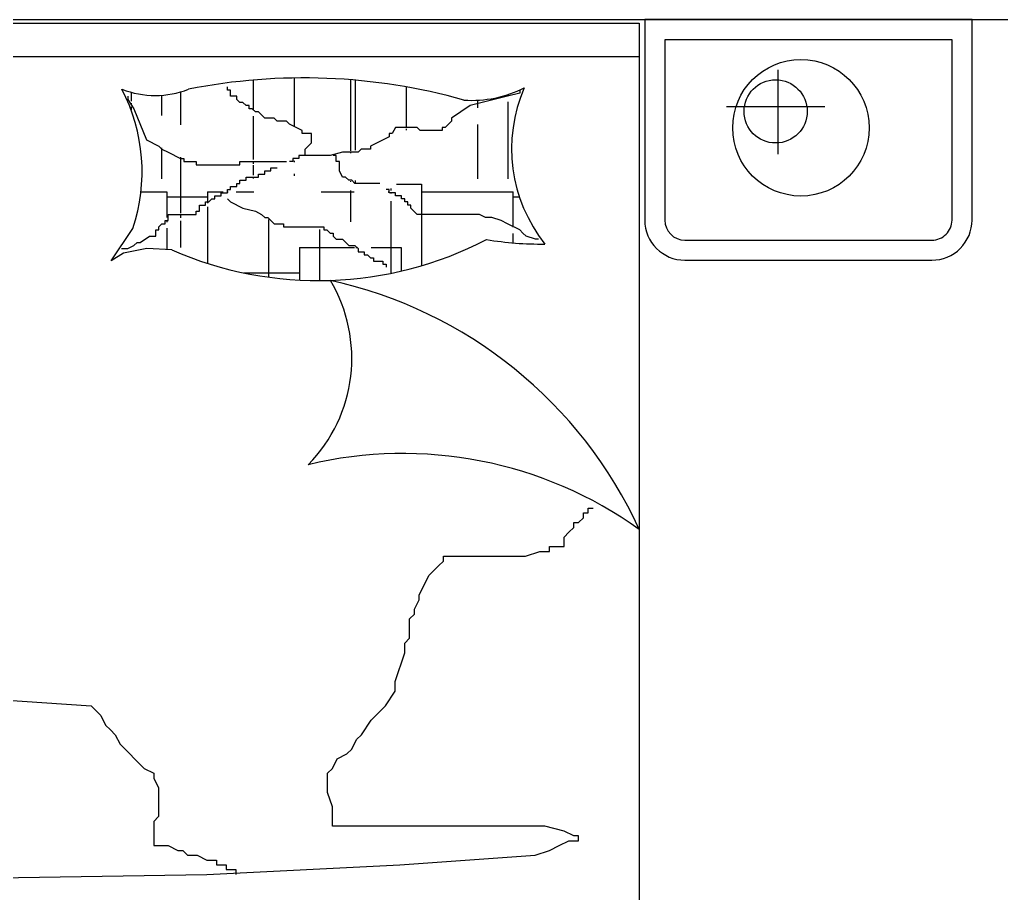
# Model space of a CAD drawing. Header units: inches. Extents: x 9.7 to 52.2, y 13.1 to 37.9.
# Drawn here: x 44.768 to 46.237, y 23.703 to 25.011 of the extents above; entities that cross this region are included whole.
import ezdxf

# ---------------------------------------------------------------- set-up
doc = ezdxf.new("R2010")
doc.units = ezdxf.units.IN
doc.header["$MEASUREMENT"] = 0
for name, color, linetype in [('02', 2, 'Continuous'), ('1', 1, 'Continuous'), ('8', 8, 'Continuous')]:
    doc.layers.add(name, color=color, linetype=linetype)

msp = doc.modelspace()

# ---------------------------------------------------------------- hatches: boundary and pattern name
at = {"layer": '8'}
h = msp.add_hatch(dxfattribs=at)
h.set_pattern_fill('AR-RSHKE', color=256, scale=0.0006000000000000001, angle=89.99999999999997, style=0)
h.set_pattern_definition([(1.141148232392281e-14, (26.13571274263904, 33.16548221064225), (0.3886200000000002, -0.1828799999999998), [0.09144000000000001, -0.0762, 0.10668, -0.04572, 0.13716, -0.06095999999999999]), (1.141148232392281e-14, (26.22715274251185, 33.15786221065285), (0.3886200000000002, -0.1828799999999998), [0.0762, -0.28956, 0.06095999999999999, -0.09144000000000001]), (1.141148232392281e-14, (26.41003274249032, 33.17691221064091), (0.3886200000000002, -0.1828799999999998), [0.04572, -0.47244]), (270, (26.13571274263904, 33.16548221064225), (-0.12954, -0.1828800000000001), [0.17526, -0.55626]), (270, (26.22715274251185, 33.16548221064225), (-0.12954, -0.1828800000000001), [0.17145, -0.5600700000000001]), (270, (26.30335274252229, 33.16548221064225), (-0.12954, -0.1828800000000001), [0.16002, -0.5715]), (270, (26.41003274249032, 33.17691221064091), (-0.12954, -0.1828800000000001), [0.17526, -0.55626]), (270, (26.45575274254315, 33.17691221064091), (-0.12954, -0.1828800000000001), [0.17526, -0.55626]), (270, (26.59291274246879, 33.16548221064225), (-0.12954, -0.1828800000000001), [0.16764, -0.56388])])
edge = h.paths.add_edge_path()
edge.add_arc((45.73283628800072, 24.81751742741402), 0.2289871715641597, 156.4955761340644, 218.5328543897972)
edge.add_arc((45.54698900768653, 25.15931506991113), 0.4844948765050457, 260.41640898525037, 270.79493999471947, ccw=False)
edge.add_arc((45.21459892934308, 25.16696324469307), 0.5467743234343024, 246.3558376614891, 297.41214164755365, ccw=False)
edge.add_line((44.99531222979657, 24.66608850565466), (44.95781566861205, 24.66817493230996))
edge.add_line((44.95781566861205, 24.66817493230996), (44.92306579167143, 24.66123192695453))
edge.add_line((44.92306579167143, 24.66123192695453), (44.9045324824483, 24.64966032528104))
edge.add_line((44.9045324824483, 24.64966032528104), (44.93696574244768, 24.69826121492155))
edge.add_arc((44.68408559083127, 24.78334911399655), 0.2668113970861394, 341.4031901277795, 387.5004724384931)
edge.add_arc((44.97055724875189, 25.03410386453401), 0.1369328802644937, 248.6698906550496, 291.3301093449504)
edge.add_arc((45.1925642940414, 24.03807862729376), 0.8853792980309607, 74.27644008977182, 101.2150347742093, ccw=False)
edge.add_arc((45.4444556928438, 25.06168420839025), 0.1717734835194658, 266.0084961355305, 297.1532627849878)
edge = h.paths.add_edge_path(flags=16)
edge.add_line((45.07843235374548, 24.90523166419665), (45.07843235374548, 24.90988346521702))
edge.add_line((45.08308884484813, 24.90523166419665), (45.07843235374548, 24.90523166419665))
edge.add_line((45.08308884484813, 24.89592806215591), (45.08308884484813, 24.90523166419665))
edge.add_line((45.0924018268206, 24.89592806215591), (45.08308884484813, 24.89592806215591))
edge.add_line((45.0924018268206, 24.89127626113553), (45.0924018268206, 24.89592806215591))
edge.add_line((45.09705831769042, 24.88662446011516), (45.0924018268206, 24.89127626113553))
edge.add_line((45.10171480879307, 24.88662446011516), (45.09705831769042, 24.88662446011516))
edge.add_line((45.10637117533133, 24.88197265909479), (45.10171480879307, 24.88662446011516))
edge.add_line((45.11102766643398, 24.88197265909479), (45.10637117533133, 24.88197265909479))
edge.add_line((45.11102766643398, 24.87732085805986), (45.11102766643398, 24.88197265909479))
edge.add_line((45.1156841573038, 24.87732085805986), (45.11102766643398, 24.87732085805986))
edge.add_line((45.12034064840645, 24.87266905703949), (45.1156841573038, 24.87732085805986))
edge.add_line((45.12499713927627, 24.87266905703949), (45.12034064840645, 24.87266905703949))
edge.add_line((45.13431012124874, 24.86336545499875), (45.12499713927627, 24.87266905703949))
edge.add_line((45.14827959409103, 24.86336545499875), (45.13431012124874, 24.86336545499875))
edge.add_line((45.15293608519368, 24.85871365397837), (45.14827959409103, 24.86336545499875))
edge.add_line((45.16690543370441, 24.85871365397837), (45.15293608519368, 24.85871365397837))
edge.add_line((45.17156192480706, 24.854061852958), (45.16690543370441, 24.85871365397837))
edge.add_line((45.190187888752, 24.84475825091726), (45.17156192480706, 24.854061852958))
edge.add_line((45.190187888752, 24.84010644989688), (45.190187888752, 24.84475825091726))
edge.add_line((45.20415736159429, 24.84010644989688), (45.190187888752, 24.84010644989688))
edge.add_line((45.20415736159429, 24.82615104683576), (45.20415736159429, 24.84010644989688))
edge.add_line((45.19484437962182, 24.81684744478047), (45.20415736159429, 24.82615104683576))
edge.add_line((45.19484437962182, 24.80754384273972), (45.19484437962182, 24.81684744478047))
edge.add_line((45.31591289660081, 24.64473073310295), (45.31591289660081, 24.64007893208258))
edge.add_line((45.31125640573099, 24.64473073310295), (45.31591289660081, 24.64473073310295))
edge.add_line((45.31125640573099, 24.64938253412332), (45.31125640573099, 24.64473073310295))
edge.add_line((45.29728693265587, 24.64938253412332), (45.31125640573099, 24.64938253412332))
edge.add_line((45.29728693265587, 24.6540343351437), (45.29728693265587, 24.64938253412332))
edge.add_line((45.29263044178605, 24.6540343351437), (45.29728693265587, 24.6540343351437))
edge.add_line((45.2879739506834, 24.65868613616407), (45.29263044178605, 24.6540343351437))
edge.add_line((45.28331745958075, 24.65868613616407), (45.2879739506834, 24.65868613616407))
edge.add_line((45.28331745958075, 24.66333793718444), (45.28331745958075, 24.65868613616407))
edge.add_line((45.27400460217267, 24.66333793718444), (45.28331745958075, 24.66333793718444))
edge.add_line((45.27400460217267, 24.66798973820481), (45.27400460217267, 24.66333793718444))
edge.add_line((45.26934811107002, 24.67264153922519), (45.27400460217267, 24.66798973820481))
edge.add_line((45.26003512909755, 24.67264153922519), (45.26934811107002, 24.67264153922519))
edge.add_line((45.25072214712508, 24.68194514126593), (45.26003512909755, 24.67264153922519))
edge.add_line((45.24140916515261, 24.68194514126593), (45.25072214712508, 24.68194514126593))
edge.add_line((45.23675267428279, 24.6865969422863), (45.24140916515261, 24.68194514126593))
edge.add_line((45.23675267428279, 24.69124874330668), (45.23675267428279, 24.6865969422863))
edge.add_line((45.23209618318014, 24.69124874330668), (45.23675267428279, 24.69124874330668))
edge.add_line((45.22743969231032, 24.69590054432705), (45.23209618318014, 24.69124874330668))
edge.add_line((45.22278320120767, 24.69590054432705), (45.22743969231032, 24.69590054432705))
edge.add_line((45.22278320120767, 24.70055234534742), (45.22278320120767, 24.69590054432705))
edge.add_line((45.16224906716615, 24.70055234534742), (45.22278320120767, 24.70055234534742))
edge.add_line((45.16224906716615, 24.70520414636779), (45.16224906716615, 24.70055234534742))
edge.add_line((45.14827959409103, 24.70520414636779), (45.16224906716615, 24.70520414636779))
edge.add_line((45.14362310322121, 24.70985602129734), (45.14827959409103, 24.70520414636779))
edge.add_line((45.13896661235139, 24.71450782231772), (45.14362310322121, 24.70985602129734))
edge.add_line((45.13431012124874, 24.71450782231772), (45.13896661235139, 24.71450782231772))
edge.add_line((45.12965363037892, 24.71915962333809), (45.13431012124874, 24.71450782231772))
edge.add_line((45.12034064840645, 24.72381142435846), (45.12965363037892, 24.71915962333809))
edge.add_line((45.10171480879307, 24.72846322537884), (45.12034064840645, 24.72381142435846))
edge.add_line((45.08308884484813, 24.73776682741958), (45.10171480879307, 24.72846322537884))
edge.add_line((45.07843235374548, 24.74241862845451), (45.08308884484813, 24.73776682741958))
edge.add_line((45.24140916515261, 24.80754384273972), (45.23675267428279, 24.80754384273972))
edge.add_line((45.24140916515261, 24.79824024069898), (45.24140916515261, 24.80754384273972))
edge.add_line((45.24606565625526, 24.79824024069898), (45.24140916515261, 24.79824024069898))
edge.add_line((45.24606565625526, 24.78428483763786), (45.24606565625526, 24.79824024069898))
edge.add_line((45.25072214712508, 24.77498123559711), (45.24606565625526, 24.78428483763786))
edge.add_line((45.25537863822773, 24.77498123559711), (45.25072214712508, 24.77498123559711))
edge.add_line((45.26003512909755, 24.77032943457674), (45.25537863822773, 24.77498123559711))
edge.add_line((45.2646916202002, 24.77032943457674), (45.26003512909755, 24.77032943457674))
edge.add_line((45.26934811107002, 24.76567763355637), (45.2646916202002, 24.77032943457674))
edge.add_line((45.30659991462834, 24.76567763355637), (45.26934811107002, 24.76567763355637))
edge.add_line((45.17621841567688, 24.79824024069898), (45.17156192480706, 24.79824024069898))
edge.add_line((45.17621841567688, 24.80289204171935), (45.17621841567688, 24.79824024069898))
edge.add_line((45.18553139764935, 24.80289204171935), (45.17621841567688, 24.80289204171935))
edge.add_line((45.18553139764935, 24.80754384273972), (45.18553139764935, 24.80289204171935))
edge.add_line((45.23209618318014, 24.80754384273972), (45.18553139764935, 24.80754384273972))
edge.add_line((45.25072214712508, 24.8121956437601), (45.23209618318014, 24.80754384273972))
edge.add_line((45.27400460217267, 24.8121956437601), (45.25072214712508, 24.8121956437601))
edge.add_line((45.27866109304249, 24.81684744478047), (45.27400460217267, 24.8121956437601))
edge.add_line((45.29263044178605, 24.81684744478047), (45.27866109304249, 24.81684744478047))
edge.add_line((45.29263044178605, 24.82149924580084), (45.29263044178605, 24.81684744478047))
edge.add_line((45.32056938747063, 24.83545464887651), (45.29263044178605, 24.82149924580084))
edge.add_line((45.32056938747063, 24.84010644989688), (45.32056938747063, 24.83545464887651))
edge.add_line((45.32522587857328, 24.84010644989688), (45.32056938747063, 24.84010644989688))
edge.add_line((45.32988236944311, 24.84941005193763), (45.32522587857328, 24.84010644989688))
edge.add_line((45.3624776821316, 24.84941005193763), (45.32988236944311, 24.84941005193763))
edge.add_line((45.36713417300142, 24.84475825091726), (45.3624776821316, 24.84941005193763))
edge.add_line((45.39972948568992, 24.84475825091726), (45.36713417300142, 24.84475825091726))
edge.add_line((45.39972948568992, 24.84941005193763), (45.39972948568992, 24.84475825091726))
edge.add_line((45.40438597655974, 24.84941005193763), (45.39972948568992, 24.84941005193763))
edge.add_line((45.41369895853222, 24.85871365397837), (45.40438597655974, 24.84941005193763))
edge.add_line((45.41369895853222, 24.86336545499875), (45.41369895853222, 24.85871365397837))
edge.add_line((45.44163790444963, 24.88197265909479), (45.41369895853222, 24.86336545499875))
edge.add_line((45.49751567195289, 24.89592806215591), (45.44163790444963, 24.88197265909479))
edge.add_line((45.51614163589783, 24.90057986317628), (45.49751567195289, 24.89592806215591))
edge.add_line((45.51614163589783, 24.90523166419665), (45.51614163589783, 24.90057986317628))
edge.add_line((45.32056938747063, 24.75637403151562), (45.31591289660081, 24.75637403151562))
edge.add_line((45.32056938747063, 24.75172223049525), (45.32056938747063, 24.75637403151562))
edge.add_line((45.32988236944311, 24.75172223049525), (45.32056938747063, 24.75172223049525))
edge.add_line((45.32988236944311, 24.74707042947488), (45.32988236944311, 24.75172223049525))
edge.add_line((45.33919535141558, 24.74707042947488), (45.32988236944311, 24.74707042947488))
edge.add_line((45.33919535141558, 24.74241862845451), (45.33919535141558, 24.74707042947488))
edge.add_line((45.34385171818666, 24.74241862845451), (45.33919535141558, 24.74241862845451))
edge.add_line((45.34385171818666, 24.73776682741958), (45.34385171818666, 24.74241862845451))
edge.add_line((45.34850820905648, 24.73776682741958), (45.34385171818666, 24.73776682741958))
edge.add_line((45.34850820905648, 24.73311502639921), (45.34850820905648, 24.73776682741958))
edge.add_line((45.35316470015913, 24.73311502639921), (45.34850820905648, 24.73311502639921))
edge.add_line((45.35316470015913, 24.72846322537884), (45.35316470015913, 24.73311502639921))
edge.add_line((45.3624776821316, 24.71915962333809), (45.35316470015913, 24.72846322537884))
edge.add_line((45.45560737752475, 24.71915962333809), (45.3624776821316, 24.71915962333809))
edge.add_line((45.46492023493283, 24.71450782231772), (45.45560737752475, 24.71915962333809))
edge.add_line((45.4742332169053, 24.71450782231772), (45.46492023493283, 24.71450782231772))
edge.add_line((45.48820268998042, 24.70985602129734), (45.4742332169053, 24.71450782231772))
edge.add_line((45.49751567195289, 24.70520414636779), (45.48820268998042, 24.70985602129734))
edge.add_line((45.51614163589783, 24.69590054432705), (45.49751567195289, 24.70520414636779))
edge.add_line((45.52079800243609, 24.69124874330668), (45.51614163589783, 24.69590054432705))
edge.add_line((45.52545449353874, 24.6865969422863), (45.52079800243609, 24.69124874330668))
edge.add_line((45.53942396638103, 24.68194514126593), (45.52545449353874, 24.6865969422863))
edge.add_line((45.54408045748368, 24.68194514126593), (45.53942396638103, 24.68194514126593))
edge.add_line((45.09705831769042, 24.79824024069898), (45.16690543370441, 24.79824024069898))
edge.add_line((45.09705831769042, 24.7935884396786), (45.09705831769042, 24.79824024069898))
edge.add_line((45.03186756821469, 24.7935884396786), (45.09705831769042, 24.7935884396786))
edge.add_line((45.03186756821469, 24.79824024069898), (45.03186756821469, 24.7935884396786))
edge.add_line((45.01324160426974, 24.79824024069898), (45.03186756821469, 24.79824024069898))
edge.add_line((45.01324160426974, 24.80289204171935), (45.01324160426974, 24.79824024069898))
edge.add_line((45.00858511339992, 24.80289204171935), (45.01324160426974, 24.80289204171935))
edge.add_line((44.98995914945498, 24.8121956437601), (45.00858511339992, 24.80289204171935))
edge.add_line((44.98064629181408, 24.81684744478047), (44.98995914945498, 24.8121956437601))
edge.add_line((44.97598980094426, 24.82149924580084), (44.98064629181408, 24.81684744478047))
edge.add_line((44.95736383699931, 24.83080284785614), (44.97598980094426, 24.82149924580084))
edge.add_line((44.93873787305437, 24.87732085805986), (44.95736383699931, 24.83080284785614))
edge.add_line((44.9294248910819, 24.89127626113553), (44.93873787305437, 24.87732085805986))
edge.add_line((44.9294248910819, 24.89592806215591), (44.9294248910819, 24.89127626113553))
edge.add_line((45.14362310322121, 24.78893663865823), (45.15293608519368, 24.78893663865823))
edge.add_line((45.14362310322121, 24.78428483763786), (45.14362310322121, 24.78893663865823))
edge.add_line((45.13431012124874, 24.78428483763786), (45.14362310322121, 24.78428483763786))
edge.add_line((45.13431012124874, 24.77963303661749), (45.13431012124874, 24.78428483763786))
edge.add_line((45.12499713927627, 24.77963303661749), (45.13431012124874, 24.77963303661749))
edge.add_line((45.12499713927627, 24.77498123559711), (45.12499713927627, 24.77963303661749))
edge.add_line((45.10637117533133, 24.77498123559711), (45.12499713927627, 24.77498123559711))
edge.add_line((45.10637117533133, 24.77032943457674), (45.10637117533133, 24.77498123559711))
edge.add_line((45.09705831769042, 24.77032943457674), (45.10637117533133, 24.77032943457674))
edge.add_line((45.09705831769042, 24.76567763355637), (45.09705831769042, 24.77032943457674))
edge.add_line((45.0924018268206, 24.76567763355637), (45.09705831769042, 24.76567763355637))
edge.add_line((45.0924018268206, 24.761025832536), (45.0924018268206, 24.76567763355637))
edge.add_line((45.08308884484813, 24.761025832536), (45.0924018268206, 24.761025832536))
edge.add_line((45.08308884484813, 24.75637403151562), (45.08308884484813, 24.761025832536))
edge.add_line((45.07843235374548, 24.75637403151562), (45.08308884484813, 24.75637403151562))
edge.add_line((45.07843235374548, 24.75172223049525), (45.07843235374548, 24.75637403151562))
edge.add_line((45.06911937177301, 24.75172223049525), (45.07843235374548, 24.75172223049525))
edge.add_line((45.06911937177301, 24.74707042947488), (45.06911937177301, 24.75172223049525))
edge.add_line((45.05980638980053, 24.74707042947488), (45.06911937177301, 24.74707042947488))
edge.add_line((45.05980638980053, 24.74241862845451), (45.05980638980053, 24.74707042947488))
edge.add_line((45.05514989893071, 24.74241862845451), (45.05980638980053, 24.74241862845451))
edge.add_line((45.05049340782806, 24.73776682741958), (45.05514989893071, 24.74241862845451))
edge.add_line((45.04583691695824, 24.73776682741958), (45.05049340782806, 24.73776682741958))
edge.add_line((45.04583691695824, 24.73311502639921), (45.04583691695824, 24.73776682741958))
edge.add_line((45.03652405931734, 24.73311502639921), (45.04583691695824, 24.73311502639921))
edge.add_line((45.03652405931734, 24.72381142435846), (45.03652405931734, 24.73311502639921))
edge.add_line((45.03186756821469, 24.72381142435846), (45.03652405931734, 24.72381142435846))
edge.add_line((45.03186756821469, 24.71915962333809), (45.03186756821469, 24.72381142435846))
edge.add_line((44.98995914945498, 24.71915962333809), (45.03186756821469, 24.71915962333809))
edge.add_line((44.98995914945498, 24.70985602129734), (44.98995914945498, 24.71915962333809))
edge.add_line((44.98530278291673, 24.70985602129734), (44.98995914945498, 24.70985602129734))
edge.add_line((44.98530278291673, 24.70520414636779), (44.98530278291673, 24.70985602129734))
edge.add_line((44.98064629181408, 24.70520414636779), (44.98530278291673, 24.70520414636779))
edge.add_line((44.97598980094426, 24.70055234534742), (44.98064629181408, 24.70520414636779))
edge.add_line((44.97598980094426, 24.69590054432705), (44.97598980094426, 24.70055234534742))
edge.add_line((44.9713333098416, 24.69590054432705), (44.97598980094426, 24.69590054432705))
edge.add_line((44.9713333098416, 24.6865969422863), (44.9713333098416, 24.69590054432705))
edge.add_line((44.96202032786913, 24.6865969422863), (44.9713333098416, 24.6865969422863))
edge.add_line((44.94805085502684, 24.67729334024556), (44.96202032786913, 24.6865969422863))
edge.add_line((44.94339436392419, 24.67729334024556), (44.94805085502684, 24.67729334024556))
edge.add_line((44.93873787305437, 24.67264153922519), (44.94339436392419, 24.67729334024556))
edge.add_line((44.9294248910819, 24.66798973820481), (44.93873787305437, 24.67264153922519))
edge.add_line((44.92011203344099, 24.66798973820481), (44.9294248910819, 24.66798973820481))
h = msp.add_hatch(dxfattribs=at)
h.set_pattern_fill('AR-RSHKE', color=256, scale=0.002, angle=89.99999999999997, style=0)
h.set_pattern_definition([(1.141148232392281e-14, (26.13571274263904, 33.16548221064225), (1.295400000000001, -0.6095999999999993), [0.3048, -0.254, 0.3556000000000001, -0.1524, 0.4572000000000001, -0.2032]), (1.141148232392281e-14, (26.44051274244793, 33.14008221064363), (1.295400000000001, -0.6095999999999993), [0.254, -0.9652000000000002, 0.2032, -0.3048]), (1.141148232392281e-14, (27.05011274253138, 33.20358221064747), (1.295400000000001, -0.6095999999999993), [0.1524, -1.5748]), (270, (26.13571274263904, 33.16548221064225), (-0.4317999999999996, -0.6096000000000004), [0.5842, -1.8542]), (270, (26.44051274244793, 33.16548221064225), (-0.4317999999999996, -0.6096000000000004), [0.5715, -1.8669]), (270, (26.69451274263792, 33.16548221064225), (-0.4317999999999996, -0.6096000000000004), [0.5334, -1.905]), (270, (27.05011274253138, 33.20358221064747), (-0.4317999999999996, -0.6096000000000004), [0.5842, -1.8542]), (270, (27.20251274255224, 33.20358221064747), (-0.4317999999999996, -0.6096000000000004), [0.5842, -1.8542]), (270, (27.65971274261482, 33.16548221064225), (-0.4317999999999996, -0.6096000000000004), [0.5588000000000001, -1.8796])])
edge = h.paths.add_edge_path()
edge.add_arc((45.73283628800072, 24.81751742741402), 0.2289871715641597, 156.4955761340644, 218.5328543897972)
edge.add_arc((45.54698900768653, 25.15931506991113), 0.4844948765050457, 260.41640898525037, 270.79493999471947, ccw=False)
edge.add_arc((45.21459892934308, 25.16696324469307), 0.5467743234343024, 246.3558376614891, 297.41214164755365, ccw=False)
edge.add_line((44.99531222979657, 24.66608850565466), (44.95781566861205, 24.66817493230996))
edge.add_line((44.95781566861205, 24.66817493230996), (44.92306579167143, 24.66123192695453))
edge.add_line((44.92306579167143, 24.66123192695453), (44.9045324824483, 24.64966032528104))
edge.add_line((44.9045324824483, 24.64966032528104), (44.93696574244768, 24.69826121492155))
edge.add_arc((44.68408559083127, 24.78334911399655), 0.2668113970861394, 341.4031901277795, 387.5004724384931)
edge.add_arc((44.97055724875189, 25.03410386453401), 0.1369328802644937, 248.6698906550496, 291.3301093449504)
edge.add_arc((45.1925642940414, 24.03807862729376), 0.8853792980309607, 74.27644008977182, 101.2150347742093, ccw=False)
edge.add_arc((45.4444556928438, 25.06168420839025), 0.1717734835194658, 266.0084961355305, 297.1532627849878)
edge = h.paths.add_edge_path(flags=16)
edge.add_line((45.0924018268206, 24.89127626113553), (45.0924018268206, 24.89592806215591))
edge.add_line((45.09705831769042, 24.88662446011516), (45.0924018268206, 24.89127626113553))
edge.add_line((45.10171480879307, 24.88662446011516), (45.09705831769042, 24.88662446011516))
edge.add_line((45.10637117533133, 24.88197265909479), (45.10171480879307, 24.88662446011516))
edge.add_line((45.11102766643398, 24.88197265909479), (45.10637117533133, 24.88197265909479))
edge.add_line((45.11102766643398, 24.87732085805986), (45.11102766643398, 24.88197265909479))
edge.add_line((45.1156841573038, 24.87732085805986), (45.11102766643398, 24.87732085805986))
edge.add_line((45.12034064840645, 24.87266905703949), (45.1156841573038, 24.87732085805986))
edge.add_line((45.12499713927627, 24.87266905703949), (45.12034064840645, 24.87266905703949))
edge.add_line((45.13431012124874, 24.86336545499875), (45.12499713927627, 24.87266905703949))
edge.add_line((45.14827959409103, 24.86336545499875), (45.13431012124874, 24.86336545499875))
edge.add_line((45.15293608519368, 24.85871365397837), (45.14827959409103, 24.86336545499875))
edge.add_line((45.16690543370441, 24.85871365397837), (45.15293608519368, 24.85871365397837))
edge.add_line((45.17156192480706, 24.854061852958), (45.16690543370441, 24.85871365397837))
edge.add_line((45.190187888752, 24.84475825091726), (45.17156192480706, 24.854061852958))
edge.add_line((45.190187888752, 24.84010644989688), (45.190187888752, 24.84475825091726))
edge.add_line((45.20415736159429, 24.84010644989688), (45.190187888752, 24.84010644989688))
edge.add_line((45.20415736159429, 24.82615104683576), (45.20415736159429, 24.84010644989688))
edge.add_line((45.19484437962182, 24.81684744478047), (45.20415736159429, 24.82615104683576))
edge.add_line((45.19484437962182, 24.80754384273972), (45.19484437962182, 24.81684744478047))
edge.add_line((45.31591289660081, 24.64473073310295), (45.31591289660081, 24.64007893208258))
edge.add_line((45.31125640573099, 24.64473073310295), (45.31591289660081, 24.64473073310295))
edge.add_line((45.31125640573099, 24.64938253412332), (45.31125640573099, 24.64473073310295))
edge.add_line((45.29728693265587, 24.64938253412332), (45.31125640573099, 24.64938253412332))
edge.add_line((45.29728693265587, 24.6540343351437), (45.29728693265587, 24.64938253412332))
edge.add_line((45.29263044178605, 24.6540343351437), (45.29728693265587, 24.6540343351437))
edge.add_line((45.2879739506834, 24.65868613616407), (45.29263044178605, 24.6540343351437))
edge.add_line((45.28331745958075, 24.65868613616407), (45.2879739506834, 24.65868613616407))
edge.add_line((45.28331745958075, 24.66333793718444), (45.28331745958075, 24.65868613616407))
edge.add_line((45.27400460217267, 24.66333793718444), (45.28331745958075, 24.66333793718444))
edge.add_line((45.27400460217267, 24.66798973820481), (45.27400460217267, 24.66333793718444))
edge.add_line((45.26934811107002, 24.67264153922519), (45.27400460217267, 24.66798973820481))
edge.add_line((45.26003512909755, 24.67264153922519), (45.26934811107002, 24.67264153922519))
edge.add_line((45.25072214712508, 24.68194514126593), (45.26003512909755, 24.67264153922519))
edge.add_line((45.24140916515261, 24.68194514126593), (45.25072214712508, 24.68194514126593))
edge.add_line((45.23675267428279, 24.6865969422863), (45.24140916515261, 24.68194514126593))
edge.add_line((45.23675267428279, 24.69124874330668), (45.23675267428279, 24.6865969422863))
edge.add_line((45.23209618318014, 24.69124874330668), (45.23675267428279, 24.69124874330668))
edge.add_line((45.22743969231032, 24.69590054432705), (45.23209618318014, 24.69124874330668))
edge.add_line((45.22278320120767, 24.69590054432705), (45.22743969231032, 24.69590054432705))
edge.add_line((45.22278320120767, 24.70055234534742), (45.22278320120767, 24.69590054432705))
edge.add_line((45.16224906716615, 24.70055234534742), (45.22278320120767, 24.70055234534742))
edge.add_line((45.16224906716615, 24.70520414636779), (45.16224906716615, 24.70055234534742))
edge.add_line((45.14827959409103, 24.70520414636779), (45.16224906716615, 24.70520414636779))
edge.add_line((45.14362310322121, 24.70985602129734), (45.14827959409103, 24.70520414636779))
edge.add_line((45.13896661235139, 24.71450782231772), (45.14362310322121, 24.70985602129734))
edge.add_line((45.13431012124874, 24.71450782231772), (45.13896661235139, 24.71450782231772))
edge.add_line((45.12965363037892, 24.71915962333809), (45.13431012124874, 24.71450782231772))
edge.add_line((45.12034064840645, 24.72381142435846), (45.12965363037892, 24.71915962333809))
edge.add_line((45.10171480879307, 24.72846322537884), (45.12034064840645, 24.72381142435846))
edge.add_line((45.08308884484813, 24.73776682741958), (45.10171480879307, 24.72846322537884))
edge.add_line((45.07843235374548, 24.74241862845451), (45.08308884484813, 24.73776682741958))
edge.add_line((45.24140916515261, 24.80754384273972), (45.23675267428279, 24.80754384273972))
edge.add_line((45.24140916515261, 24.79824024069898), (45.24140916515261, 24.80754384273972))
edge.add_line((45.24606565625526, 24.79824024069898), (45.24140916515261, 24.79824024069898))
edge.add_line((45.24606565625526, 24.78428483763786), (45.24606565625526, 24.79824024069898))
edge.add_line((45.25072214712508, 24.77498123559711), (45.24606565625526, 24.78428483763786))
edge.add_line((45.25537863822773, 24.77498123559711), (45.25072214712508, 24.77498123559711))
edge.add_line((45.26003512909755, 24.77032943457674), (45.25537863822773, 24.77498123559711))
edge.add_line((45.2646916202002, 24.77032943457674), (45.26003512909755, 24.77032943457674))
edge.add_line((45.26934811107002, 24.76567763355637), (45.2646916202002, 24.77032943457674))
edge.add_line((45.30659991462834, 24.76567763355637), (45.26934811107002, 24.76567763355637))
edge.add_line((45.17621841567688, 24.79824024069898), (45.17156192480706, 24.79824024069898))
edge.add_line((45.17621841567688, 24.80289204171935), (45.17621841567688, 24.79824024069898))
edge.add_line((45.18553139764935, 24.80289204171935), (45.17621841567688, 24.80289204171935))
edge.add_line((45.18553139764935, 24.80754384273972), (45.18553139764935, 24.80289204171935))
edge.add_line((45.23209618318014, 24.80754384273972), (45.18553139764935, 24.80754384273972))
edge.add_line((45.25072214712508, 24.8121956437601), (45.23209618318014, 24.80754384273972))
edge.add_line((45.27400460217267, 24.8121956437601), (45.25072214712508, 24.8121956437601))
edge.add_line((45.27866109304249, 24.81684744478047), (45.27400460217267, 24.8121956437601))
edge.add_line((45.29263044178605, 24.81684744478047), (45.27866109304249, 24.81684744478047))
edge.add_line((45.29263044178605, 24.82149924580084), (45.29263044178605, 24.81684744478047))
edge.add_line((45.32056938747063, 24.83545464887651), (45.29263044178605, 24.82149924580084))
edge.add_line((45.32056938747063, 24.84010644989688), (45.32056938747063, 24.83545464887651))
edge.add_line((45.32522587857328, 24.84010644989688), (45.32056938747063, 24.84010644989688))
edge.add_line((45.32988236944311, 24.84941005193763), (45.32522587857328, 24.84010644989688))
edge.add_line((45.3624776821316, 24.84941005193763), (45.32988236944311, 24.84941005193763))
edge.add_line((45.36713417300142, 24.84475825091726), (45.3624776821316, 24.84941005193763))
edge.add_line((45.39972948568992, 24.84475825091726), (45.36713417300142, 24.84475825091726))
edge.add_line((45.39972948568992, 24.84941005193763), (45.39972948568992, 24.84475825091726))
edge.add_line((45.40438597655974, 24.84941005193763), (45.39972948568992, 24.84941005193763))
edge.add_line((45.41369895853222, 24.85871365397837), (45.40438597655974, 24.84941005193763))
edge.add_line((45.41369895853222, 24.86336545499875), (45.41369895853222, 24.85871365397837))
edge.add_line((45.44163790444963, 24.88197265909479), (45.41369895853222, 24.86336545499875))
edge.add_line((45.49751567195289, 24.89592806215591), (45.44163790444963, 24.88197265909479))
edge.add_line((45.32056938747063, 24.75637403151562), (45.31591289660081, 24.75637403151562))
edge.add_line((45.32056938747063, 24.75172223049525), (45.32056938747063, 24.75637403151562))
edge.add_line((45.32988236944311, 24.75172223049525), (45.32056938747063, 24.75172223049525))
edge.add_line((45.32988236944311, 24.74707042947488), (45.32988236944311, 24.75172223049525))
edge.add_line((45.33919535141558, 24.74707042947488), (45.32988236944311, 24.74707042947488))
edge.add_line((45.33919535141558, 24.74241862845451), (45.33919535141558, 24.74707042947488))
edge.add_line((45.34385171818666, 24.74241862845451), (45.33919535141558, 24.74241862845451))
edge.add_line((45.34385171818666, 24.73776682741958), (45.34385171818666, 24.74241862845451))
edge.add_line((45.34850820905648, 24.73776682741958), (45.34385171818666, 24.73776682741958))
edge.add_line((45.34850820905648, 24.73311502639921), (45.34850820905648, 24.73776682741958))
edge.add_line((45.35316470015913, 24.73311502639921), (45.34850820905648, 24.73311502639921))
edge.add_line((45.35316470015913, 24.72846322537884), (45.35316470015913, 24.73311502639921))
edge.add_line((45.3624776821316, 24.71915962333809), (45.35316470015913, 24.72846322537884))
edge.add_line((45.45560737752475, 24.71915962333809), (45.3624776821316, 24.71915962333809))
edge.add_line((45.46492023493283, 24.71450782231772), (45.45560737752475, 24.71915962333809))
edge.add_line((45.4742332169053, 24.71450782231772), (45.46492023493283, 24.71450782231772))
edge.add_line((45.48820268998042, 24.70985602129734), (45.4742332169053, 24.71450782231772))
edge.add_line((45.49751567195289, 24.70520414636779), (45.48820268998042, 24.70985602129734))
edge.add_line((45.51614163589783, 24.69590054432705), (45.49751567195289, 24.70520414636779))
edge.add_line((45.52079800243609, 24.69124874330668), (45.51614163589783, 24.69590054432705))
edge.add_line((45.52545449353874, 24.6865969422863), (45.52079800243609, 24.69124874330668))
edge.add_line((45.53942396638103, 24.68194514126593), (45.52545449353874, 24.6865969422863))
edge.add_line((45.54408045748368, 24.68194514126593), (45.53942396638103, 24.68194514126593))
edge.add_line((45.09705831769042, 24.79824024069898), (45.16690543370441, 24.79824024069898))
edge.add_line((45.09705831769042, 24.7935884396786), (45.09705831769042, 24.79824024069898))
edge.add_line((45.03186756821469, 24.7935884396786), (45.09705831769042, 24.7935884396786))
edge.add_line((45.03186756821469, 24.79824024069898), (45.03186756821469, 24.7935884396786))
edge.add_line((45.01324160426974, 24.79824024069898), (45.03186756821469, 24.79824024069898))
edge.add_line((45.01324160426974, 24.80289204171935), (45.01324160426974, 24.79824024069898))
edge.add_line((45.00858511339992, 24.80289204171935), (45.01324160426974, 24.80289204171935))
edge.add_line((44.98995914945498, 24.8121956437601), (45.00858511339992, 24.80289204171935))
edge.add_line((44.98064629181408, 24.81684744478047), (44.98995914945498, 24.8121956437601))
edge.add_line((44.97598980094426, 24.82149924580084), (44.98064629181408, 24.81684744478047))
edge.add_line((44.95736383699931, 24.83080284785614), (44.97598980094426, 24.82149924580084))
edge.add_line((44.93873787305437, 24.87732085805986), (44.95736383699931, 24.83080284785614))
edge.add_line((44.9294248910819, 24.89127626113553), (44.93873787305437, 24.87732085805986))
edge.add_line((44.9294248910819, 24.89592806215591), (44.9294248910819, 24.89127626113553))
edge.add_line((45.14362310322121, 24.78893663865823), (45.15293608519368, 24.78893663865823))
edge.add_line((45.14362310322121, 24.78428483763786), (45.14362310322121, 24.78893663865823))
edge.add_line((45.13431012124874, 24.78428483763786), (45.14362310322121, 24.78428483763786))
edge.add_line((45.13431012124874, 24.77963303661749), (45.13431012124874, 24.78428483763786))
edge.add_line((45.12499713927627, 24.77963303661749), (45.13431012124874, 24.77963303661749))
edge.add_line((45.12499713927627, 24.77498123559711), (45.12499713927627, 24.77963303661749))
edge.add_line((45.10637117533133, 24.77498123559711), (45.12499713927627, 24.77498123559711))
edge.add_line((45.10637117533133, 24.77032943457674), (45.10637117533133, 24.77498123559711))
edge.add_line((45.09705831769042, 24.77032943457674), (45.10637117533133, 24.77032943457674))
edge.add_line((45.09705831769042, 24.76567763355637), (45.09705831769042, 24.77032943457674))
edge.add_line((45.0924018268206, 24.76567763355637), (45.09705831769042, 24.76567763355637))
edge.add_line((45.0924018268206, 24.761025832536), (45.0924018268206, 24.76567763355637))
edge.add_line((45.08308884484813, 24.761025832536), (45.0924018268206, 24.761025832536))
edge.add_line((45.08308884484813, 24.75637403151562), (45.08308884484813, 24.761025832536))
edge.add_line((45.07843235374548, 24.75637403151562), (45.08308884484813, 24.75637403151562))
edge.add_line((45.07843235374548, 24.75172223049525), (45.07843235374548, 24.75637403151562))
edge.add_line((45.06911937177301, 24.75172223049525), (45.07843235374548, 24.75172223049525))
edge.add_line((45.06911937177301, 24.74707042947488), (45.06911937177301, 24.75172223049525))
edge.add_line((45.05980638980053, 24.74707042947488), (45.06911937177301, 24.74707042947488))
edge.add_line((45.05980638980053, 24.74241862845451), (45.05980638980053, 24.74707042947488))
edge.add_line((45.05514989893071, 24.74241862845451), (45.05980638980053, 24.74241862845451))
edge.add_line((45.05049340782806, 24.73776682741958), (45.05514989893071, 24.74241862845451))
edge.add_line((45.04583691695824, 24.73776682741958), (45.05049340782806, 24.73776682741958))
edge.add_line((45.04583691695824, 24.73311502639921), (45.04583691695824, 24.73776682741958))
edge.add_line((45.03652405931734, 24.73311502639921), (45.04583691695824, 24.73311502639921))
edge.add_line((45.03652405931734, 24.72381142435846), (45.03652405931734, 24.73311502639921))
edge.add_line((45.03186756821469, 24.72381142435846), (45.03652405931734, 24.72381142435846))
edge.add_line((45.03186756821469, 24.71915962333809), (45.03186756821469, 24.72381142435846))
edge.add_line((44.98995914945498, 24.71915962333809), (45.03186756821469, 24.71915962333809))
edge.add_line((44.98995914945498, 24.70985602129734), (44.98995914945498, 24.71915962333809))
edge.add_line((44.98530278291673, 24.70985602129734), (44.98995914945498, 24.70985602129734))
edge.add_line((44.98530278291673, 24.70520414636779), (44.98530278291673, 24.70985602129734))
edge.add_line((44.98064629181408, 24.70520414636779), (44.98530278291673, 24.70520414636779))
edge.add_line((44.97598980094426, 24.70055234534742), (44.98064629181408, 24.70520414636779))
edge.add_line((44.97598980094426, 24.69590054432705), (44.97598980094426, 24.70055234534742))
edge.add_line((44.9713333098416, 24.69590054432705), (44.97598980094426, 24.69590054432705))
edge.add_line((44.9713333098416, 24.6865969422863), (44.9713333098416, 24.69590054432705))
edge.add_line((44.96202032786913, 24.6865969422863), (44.9713333098416, 24.6865969422863))
edge.add_line((44.94805085502684, 24.67729334024556), (44.96202032786913, 24.6865969422863))
edge.add_line((44.94339436392419, 24.67729334024556), (44.94805085502684, 24.67729334024556))
edge.add_line((44.93873787305437, 24.67264153922519), (44.94339436392419, 24.67729334024556))
edge.add_line((44.9294248910819, 24.66798973820481), (44.93873787305437, 24.67264153922519))
edge.add_line((44.92011203344099, 24.66798973820481), (44.9294248910819, 24.66798973820481))

# ---------------------------------------------------------------- linework, layer by layer
at = {"layer": '02'}
for p, q in [((43.89490972163275, 25.00533469464357), (45.69490972167932, 25.00533469464357)), ((45.69490972167932, 25.00533469464357), (45.69490972167932, 22.96533469463542)), ((43.89490972163275, 24.95533469464066), (45.69490972167932, 24.95533469464066)), ((45.90272920073129, 24.80912105789251), (45.90272920073129, 24.93570632812702)), ((45.07843235374548, 24.90523166419665), (45.07843235374548, 24.90988346521702)), ((45.08308884484813, 24.90523166419665), (45.07843235374548, 24.90523166419665)), ((45.08308884484813, 24.89592806215591), (45.08308884484813, 24.90523166419665)), ((45.51614163589783, 24.90523166419665), (45.51614163589783, 24.90057986317628)), ((44.9294248910819, 24.89592806215591), (44.9294248910819, 24.89127626113553)), ((44.9294248910819, 24.89127626113553), (44.93873787305437, 24.87732085805986)), ((45.0924018268206, 24.89592806215591), (45.08308884484813, 24.89592806215591)), ((45.0924018268206, 24.89127626113553), (45.0924018268206, 24.89592806215591)), ((45.09705831769042, 24.88662446011516), (45.0924018268206, 24.89127626113553)), ((45.49751567195289, 24.89592806215591), (45.44163790444963, 24.88197265909479)), ((45.51614163589783, 24.90057986317628), (45.49751567195289, 24.89592806215591)), ((44.93873787305437, 24.87732085805986), (44.95736383699931, 24.83080284785614)), ((45.10171480879307, 24.88662446011516), (45.09705831769042, 24.88662446011516)), ((45.10637117533133, 24.88197265909479), (45.10171480879307, 24.88662446011516)), ((45.11102766643398, 24.88197265909479), (45.10637117533133, 24.88197265909479)), ((45.11102766643398, 24.87732085805986), (45.11102766643398, 24.88197265909479)), ((45.1156841573038, 24.87732085805986), (45.11102766643398, 24.87732085805986)), ((45.12034064840645, 24.87266905703949), (45.1156841573038, 24.87732085805986)), ((45.12499713927627, 24.87266905703949), (45.12034064840645, 24.87266905703949)), ((45.13431012124874, 24.86336545499875), (45.12499713927627, 24.87266905703949)), ((45.44163790444963, 24.88197265909479), (45.41369895853222, 24.86336545499875)), ((45.82518875721961, 24.88091569868924), (45.97270491423205, 24.88091569868924)), ((45.14827959409103, 24.86336545499875), (45.13431012124874, 24.86336545499875)), ((45.15293608519368, 24.85871365397837), (45.14827959409103, 24.86336545499875)), ((45.16690543370441, 24.85871365397837), (45.15293608519368, 24.85871365397837)), ((45.17156192480706, 24.854061852958), (45.16690543370441, 24.85871365397837)), ((45.41369895853222, 24.85871365397837), (45.40438597655974, 24.84941005193763)), ((45.41369895853222, 24.86336545499875), (45.41369895853222, 24.85871365397837)), ((45.190187888752, 24.84475825091726), (45.17156192480706, 24.854061852958)), ((45.190187888752, 24.84010644989688), (45.190187888752, 24.84475825091726)), ((45.32988236944311, 24.84941005193763), (45.32522587857328, 24.84010644989688)), ((45.3624776821316, 24.84941005193763), (45.32988236944311, 24.84941005193763)), ((45.36713417300142, 24.84475825091726), (45.3624776821316, 24.84941005193763)), ((45.39972948568992, 24.84475825091726), (45.36713417300142, 24.84475825091726)), ((45.40438597655974, 24.84941005193763), (45.39972948568992, 24.84941005193763)), ((45.39972948568992, 24.84941005193763), (45.39972948568992, 24.84475825091726)), ((44.95736383699931, 24.83080284785614), (44.97598980094426, 24.82149924580084)), ((45.20415736159429, 24.84010644989688), (45.190187888752, 24.84010644989688)), ((45.20415736159429, 24.82615104683576), (45.20415736159429, 24.84010644989688)), ((45.32056938747063, 24.83545464887651), (45.29263044178605, 24.82149924580084)), ((45.32522587857328, 24.84010644989688), (45.32056938747063, 24.84010644989688)), ((45.32056938747063, 24.84010644989688), (45.32056938747063, 24.83545464887651)), ((44.97598980094426, 24.82149924580084), (44.98064629181408, 24.81684744478047)), ((44.98064629181408, 24.81684744478047), (44.98995914945498, 24.8121956437601)), ((45.19484437962182, 24.81684744478047), (45.20415736159429, 24.82615104683576)), ((45.19484437962182, 24.80754384273972), (45.19484437962182, 24.81684744478047)), ((45.27866109304249, 24.81684744478047), (45.27400460217267, 24.8121956437601)), ((45.29263044178605, 24.81684744478047), (45.27866109304249, 24.81684744478047)), ((45.29263044178605, 24.82149924580084), (45.29263044178605, 24.81684744478047)), ((44.98995914945498, 24.8121956437601), (45.00858511339992, 24.80289204171935)), ((45.00858511339992, 24.80289204171935), (45.01324160426974, 24.80289204171935)), ((45.01324160426974, 24.80289204171935), (45.01324160426974, 24.79824024069898)), ((45.18553139764935, 24.80289204171935), (45.17621841567688, 24.80289204171935)), ((45.17621841567688, 24.80289204171935), (45.17621841567688, 24.79824024069898)), ((45.23209618318014, 24.80754384273972), (45.18553139764935, 24.80754384273972)), ((45.18553139764935, 24.80754384273972), (45.18553139764935, 24.80289204171935)), ((45.25072214712508, 24.8121956437601), (45.23209618318014, 24.80754384273972)), ((45.24140916515261, 24.80754384273972), (45.23675267428279, 24.80754384273972)), ((45.24140916515261, 24.79824024069898), (45.24140916515261, 24.80754384273972)), ((45.27400460217267, 24.8121956437601), (45.25072214712508, 24.8121956437601)), ((45.01324160426974, 24.79824024069898), (45.03186756821469, 24.79824024069898)), ((45.03186756821469, 24.79824024069898), (45.03186756821469, 24.7935884396786)), ((45.03186756821469, 24.7935884396786), (45.09705831769042, 24.7935884396786)), ((45.09705831769042, 24.7935884396786), (45.09705831769042, 24.79824024069898)), ((45.09705831769042, 24.79824024069898), (45.16690543370441, 24.79824024069898)), ((45.13431012124874, 24.77963303661749), (45.13431012124874, 24.78428483763786)), ((45.13431012124874, 24.78428483763786), (45.14362310322121, 24.78428483763786)), ((45.14362310322121, 24.78428483763786), (45.14362310322121, 24.78893663865823)), ((45.14362310322121, 24.78893663865823), (45.15293608519368, 24.78893663865823)), ((45.17621841567688, 24.79824024069898), (45.17156192480706, 24.79824024069898)), ((45.24606565625526, 24.79824024069898), (45.24140916515261, 24.79824024069898)), ((45.24606565625526, 24.78428483763786), (45.24606565625526, 24.79824024069898)), ((45.25072214712508, 24.77498123559711), (45.24606565625526, 24.78428483763786)), ((45.09705831769042, 24.76567763355637), (45.09705831769042, 24.77032943457674)), ((45.09705831769042, 24.77032943457674), (45.10637117533133, 24.77032943457674)), ((45.10637117533133, 24.77032943457674), (45.10637117533133, 24.77498123559711)), ((45.10637117533133, 24.77498123559711), (45.12499713927627, 24.77498123559711)), ((45.12499713927627, 24.77498123559711), (45.12499713927627, 24.77963303661749)), ((45.12499713927627, 24.77963303661749), (45.13431012124874, 24.77963303661749)), ((45.25537863822773, 24.77498123559711), (45.25072214712508, 24.77498123559711)), ((45.26003512909755, 24.77032943457674), (45.25537863822773, 24.77498123559711)), ((45.2646916202002, 24.77032943457674), (45.26003512909755, 24.77032943457674)), ((45.26934811107002, 24.76567763355637), (45.2646916202002, 24.77032943457674)), ((45.07843235374548, 24.75172223049525), (45.07843235374548, 24.75637403151562)), ((45.07843235374548, 24.75637403151562), (45.08308884484813, 24.75637403151562)), ((45.08308884484813, 24.75637403151562), (45.08308884484813, 24.761025832536)), ((45.08308884484813, 24.761025832536), (45.0924018268206, 24.761025832536)), ((45.0924018268206, 24.76567763355637), (45.09705831769042, 24.76567763355637)), ((45.0924018268206, 24.761025832536), (45.0924018268206, 24.76567763355637)), ((45.30659991462834, 24.76567763355637), (45.26934811107002, 24.76567763355637)), ((45.32056938747063, 24.75637403151562), (45.31591289660081, 24.75637403151562)), ((45.32056938747063, 24.75172223049525), (45.32056938747063, 24.75637403151562)), ((45.05049340782806, 24.73776682741958), (45.05514989893071, 24.74241862845451)), ((45.05514989893071, 24.74241862845451), (45.05980638980053, 24.74241862845451)), ((45.05980638980053, 24.74241862845451), (45.05980638980053, 24.74707042947488)), ((45.05980638980053, 24.74707042947488), (45.06911937177301, 24.74707042947488)), ((45.06911937177301, 24.74707042947488), (45.06911937177301, 24.75172223049525)), ((45.06911937177301, 24.75172223049525), (45.07843235374548, 24.75172223049525)), ((45.07843235374548, 24.74241862845451), (45.08308884484813, 24.73776682741958)), ((45.32988236944311, 24.75172223049525), (45.32056938747063, 24.75172223049525)), ((45.32988236944311, 24.74707042947488), (45.32988236944311, 24.75172223049525)), ((45.33919535141558, 24.74707042947488), (45.32988236944311, 24.74707042947488)), ((45.33919535141558, 24.74241862845451), (45.33919535141558, 24.74707042947488)), ((45.34385171818666, 24.74241862845451), (45.33919535141558, 24.74241862845451)), ((45.34385171818666, 24.73776682741958), (45.34385171818666, 24.74241862845451)), ((45.03652405931734, 24.72381142435846), (45.03652405931734, 24.73311502639921)), ((45.03652405931734, 24.73311502639921), (45.04583691695824, 24.73311502639921)), ((45.04583691695824, 24.73776682741958), (45.05049340782806, 24.73776682741958)), ((45.04583691695824, 24.73311502639921), (45.04583691695824, 24.73776682741958)), ((45.08308884484813, 24.73776682741958), (45.10171480879307, 24.72846322537884)), ((45.10171480879307, 24.72846322537884), (45.12034064840645, 24.72381142435846)), ((45.34850820905648, 24.73776682741958), (45.34385171818666, 24.73776682741958)), ((45.34850820905648, 24.73311502639921), (45.34850820905648, 24.73776682741958)), ((45.35316470015913, 24.73311502639921), (45.34850820905648, 24.73311502639921)), ((45.35316470015913, 24.72846322537884), (45.35316470015913, 24.73311502639921)), ((45.3624776821316, 24.71915962333809), (45.35316470015913, 24.72846322537884)), ((44.98995914945498, 24.71915962333809), (45.03186756821469, 24.71915962333809)), ((44.98995914945498, 24.70985602129734), (44.98995914945498, 24.71915962333809)), ((45.03186756821469, 24.71915962333809), (45.03186756821469, 24.72381142435846)), ((45.03186756821469, 24.72381142435846), (45.03652405931734, 24.72381142435846)), ((45.12034064840645, 24.72381142435846), (45.12965363037892, 24.71915962333809)), ((45.12965363037892, 24.71915962333809), (45.13431012124874, 24.71450782231772)), ((45.13431012124874, 24.71450782231772), (45.13896661235139, 24.71450782231772)), ((45.13896661235139, 24.71450782231772), (45.14362310322121, 24.70985602129734)), ((45.45560737752475, 24.71915962333809), (45.3624776821316, 24.71915962333809)), ((45.46492023493283, 24.71450782231772), (45.45560737752475, 24.71915962333809)), ((45.4742332169053, 24.71450782231772), (45.46492023493283, 24.71450782231772)), ((45.48820268998042, 24.70985602129734), (45.4742332169053, 24.71450782231772)), ((44.9045324824483, 24.64966032528104), (44.93696574244768, 24.69826121492155)), ((44.97598980094426, 24.70055234534742), (44.98064629181408, 24.70520414636779)), ((44.97598980094426, 24.69590054432705), (44.97598980094426, 24.70055234534742)), ((44.98064629181408, 24.70520414636779), (44.98530278291673, 24.70520414636779)), ((44.98530278291673, 24.70520414636779), (44.98530278291673, 24.70985602129734)), ((44.98530278291673, 24.70985602129734), (44.98995914945498, 24.70985602129734)), ((45.14362310322121, 24.70985602129734), (45.14827959409103, 24.70520414636779)), ((45.14827959409103, 24.70520414636779), (45.16224906716615, 24.70520414636779)), ((45.16224906716615, 24.70520414636779), (45.16224906716615, 24.70055234534742)), ((45.16224906716615, 24.70055234534742), (45.22278320120767, 24.70055234534742)), ((45.22278320120767, 24.70055234534742), (45.22278320120767, 24.69590054432705)), ((45.49751567195289, 24.70520414636779), (45.48820268998042, 24.70985602129734)), ((45.51614163589783, 24.69590054432705), (45.49751567195289, 24.70520414636779)), ((44.94805085502684, 24.67729334024556), (44.96202032786913, 24.6865969422863)), ((44.96202032786913, 24.6865969422863), (44.9713333098416, 24.6865969422863)), ((44.9713333098416, 24.6865969422863), (44.9713333098416, 24.69590054432705)), ((44.9713333098416, 24.69590054432705), (44.97598980094426, 24.69590054432705)), ((45.22278320120767, 24.69590054432705), (45.22743969231032, 24.69590054432705)), ((45.22743969231032, 24.69590054432705), (45.23209618318014, 24.69124874330668)), ((45.23209618318014, 24.69124874330668), (45.23675267428279, 24.69124874330668)), ((45.23675267428279, 24.69124874330668), (45.23675267428279, 24.6865969422863)), ((45.23675267428279, 24.6865969422863), (45.24140916515261, 24.68194514126593)), ((45.24140916515261, 24.68194514126593), (45.25072214712508, 24.68194514126593)), ((45.25072214712508, 24.68194514126593), (45.26003512909755, 24.67264153922519)), ((45.52079800243609, 24.69124874330668), (45.51614163589783, 24.69590054432705)), ((45.52545449353874, 24.6865969422863), (45.52079800243609, 24.69124874330668)), ((45.53942396638103, 24.68194514126593), (45.52545449353874, 24.6865969422863)), ((45.54408045748368, 24.68194514126593), (45.53942396638103, 24.68194514126593)), ((44.92011203344099, 24.66798973820481), (44.9294248910819, 24.66798973820481)), ((44.95781566861205, 24.66817493230996), (44.92306579167143, 24.66123192695453)), ((44.9294248910819, 24.66798973820481), (44.93873787305437, 24.67264153922519)), ((44.93873787305437, 24.67264153922519), (44.94339436392419, 24.67729334024556)), ((44.94339436392419, 24.67729334024556), (44.94805085502684, 24.67729334024556)), ((44.99531222979657, 24.66608850565466), (44.95781566861205, 24.66817493230996)), ((45.26003512909755, 24.67264153922519), (45.26934811107002, 24.67264153922519)), ((45.26934811107002, 24.67264153922519), (45.27400460217267, 24.66798973820481)), ((45.27400460217267, 24.66798973820481), (45.27400460217267, 24.66333793718444)), ((44.92306579167143, 24.66123192695453), (44.9045324824483, 24.64966032528104)), ((45.27400460217267, 24.66333793718444), (45.28331745958075, 24.66333793718444)), ((45.28331745958075, 24.66333793718444), (45.28331745958075, 24.65868613616407)), ((45.28331745958075, 24.65868613616407), (45.2879739506834, 24.65868613616407)), ((45.2879739506834, 24.65868613616407), (45.29263044178605, 24.6540343351437)), ((45.29263044178605, 24.6540343351437), (45.29728693265587, 24.6540343351437)), ((45.29728693265587, 24.6540343351437), (45.29728693265587, 24.64938253412332)), ((45.29728693265587, 24.64938253412332), (45.31125640573099, 24.64938253412332)), ((45.31125640573099, 24.64938253412332), (45.31125640573099, 24.64473073310295)), ((45.31125640573099, 24.64473073310295), (45.31591289660081, 24.64473073310295)), ((45.31591289660081, 24.64473073310295), (45.31591289660081, 24.64007893208258)), ((45.61127379263871, 24.27244298923255), (45.61849675753273, 24.27244298923255)), ((45.61127379263871, 24.26522721794685), (45.61127379263871, 24.27244298923255)), ((45.61849675753273, 24.27965868663818), (45.62571972242676, 24.27965868663818)), ((45.61849675753273, 24.27244298923255), (45.61849675753273, 24.27965868663818)), ((45.59682773875192, 24.25801152055577), (45.60405082797751, 24.25801152055577)), ((45.59682773875192, 24.25079582317925), (45.59682773875192, 24.25801152055577)), ((45.60405082797751, 24.25801152055577), (45.61127379263871, 24.26522721794685)), ((45.58238180896387, 24.23636435450247), (45.58960477385789, 24.243580051879)), ((45.58960477385789, 24.243580051879), (45.59682773875192, 24.25079582317925)), ((45.58238180896387, 24.2219328858257), (45.58238180896387, 24.23636435450247)), ((45.52459796571292, 24.20750149104355), (45.54626698472656, 24.21471718843462)), ((45.54626698472656, 24.21471718843462), (45.56071291428179, 24.21471718843462)), ((45.56071291428179, 24.2219328858257), (45.58238180896387, 24.2219328858257)), ((45.56071291428179, 24.21471718843462), (45.56071291428179, 24.2219328858257)), ((45.39458434965581, 24.19307002236677), (45.40180731454983, 24.20028571975785)), ((45.40180731454983, 24.20750149104355), (45.52459796571292, 24.20750149104355)), ((45.40180731454983, 24.20028571975785), (45.40180731454983, 24.20750149104355)), ((45.38013842010059, 24.17863855369), (45.39458434965581, 24.19307002236677)), ((45.37291545520656, 24.16420708501322), (45.38013842010059, 24.17863855369)), ((45.36569236598097, 24.14977569023107), (45.37291545520656, 24.16420708501322)), ((45.35846940108694, 24.12812852416322), (45.36569236598097, 24.14255991894537)), ((45.36569236598097, 24.14255991894537), (45.36569236598097, 24.14977569023107)), ((45.35846940108694, 24.12091275287752), (45.35846940108694, 24.12812852416322)), ((45.35124643619292, 24.11369705548644), (45.35846940108694, 24.12091275287752)), ((45.35124643619292, 24.08483419202752), (45.35124643619292, 24.11369705548644)), ((45.34402347129889, 24.07761842074182), (45.35124643619292, 24.08483419202752)), ((45.34402347129889, 24.06318702595967), (45.34402347129889, 24.07761842074182)), ((45.32957754174367, 24.01989269383852), (45.34402347129889, 24.06318702595967)), ((45.31513161195561, 23.98381405909389), (45.32957754174367, 24.00546122514719)), ((45.32957754174367, 24.00546122514719), (45.32957754174367, 24.01989269383852)), ((44.65286086669311, 23.99824552777067), (44.87452976109579, 23.98381405909389)), ((44.87452976109579, 23.98381405909389), (44.88897569088385, 23.96938259041712)), ((45.2934625931748, 23.96216689302604), (45.31513161195561, 23.98381405909389)), ((44.88897569088385, 23.96938259041712), (44.89619865577787, 23.95495119563497)), ((45.27901666338675, 23.94051972695819), (45.2934625931748, 23.96216689302604)), ((44.89619865577787, 23.95495119563497), (44.9034216206719, 23.94773542434926)), ((44.9034216206719, 23.94773542434926), (44.91064470989749, 23.94051972695819)), ((44.91064470989749, 23.94051972695819), (44.91786767455869, 23.92608825828141)), ((45.2645707335987, 23.91887256089034), (45.27179369849272, 23.93330402956711)), ((45.27179369849272, 23.93330402956711), (45.27901666338675, 23.94051972695819)), ((44.91786767455869, 23.92608825828141), (44.93231360434674, 23.91165686349926)), ((45.2573477689375, 23.91165686349926), (45.2645707335987, 23.91887256089034)), ((44.93231360434674, 23.91165686349926), (44.93953656924077, 23.90444109221356)), ((44.93953656924077, 23.90444109221356), (44.95398249879599, 23.89000969743141)), ((45.23567874992386, 23.89000969743141), (45.24290171481788, 23.90444109221356)), ((45.24290171481788, 23.90444109221356), (45.2573477689375, 23.91165686349926)), ((44.95398249879599, 23.89000969743141), (44.9684285529156, 23.88279392614571)), ((45.22845578502983, 23.88279392614571), (45.23567874992386, 23.89000969743141)), ((44.9684285529156, 23.88279392614571), (44.9684285529156, 23.87557822875464)), ((44.9684285529156, 23.87557822875464), (44.97565151780963, 23.86114676007786)), ((45.22845578502983, 23.85393106268679), (45.22845578502983, 23.88279392614571)), ((44.97565151780963, 23.86114676007786), (44.97565151780963, 23.81785242794216)), ((45.23567874992386, 23.83228389661894), (45.22845578502983, 23.85393106268679)), ((45.23567874992386, 23.80342103317456), (45.23567874992386, 23.83228389661894)), ((44.97565151780963, 23.81785242794216), (44.9684285529156, 23.81063673055109)), ((44.9684285529156, 23.81063673055109), (44.9684285529156, 23.77455809582101)), ((45.55348994962059, 23.80342103317456), (45.23567874992386, 23.80342103317456)), ((45.58238180896387, 23.79620526187431), (45.55348994962059, 23.80342103317456)), ((45.59682773875192, 23.78898956449779), (45.58238180896387, 23.79620526187431)), ((45.60405082797751, 23.78898956449779), (45.59682773875192, 23.78898956449779)), ((45.60405082797751, 23.78177386710671), (45.60405082797751, 23.78898956449779)), ((44.9684285529156, 23.77455809582101), (44.99009744759768, 23.77455809582101)), ((44.99009744759768, 23.77455809582101), (45.00454337715291, 23.76734239842994)), ((45.56071291428179, 23.76734239842994), (45.57515884406984, 23.77455809582101)), ((45.57515884406984, 23.77455809582101), (45.58960477385789, 23.78177386710671)), ((45.58960477385789, 23.78177386710671), (45.60405082797751, 23.78177386710671)), ((45.00454337715291, 23.76734239842994), (45.01176634204693, 23.76734239842994)), ((45.01176634204693, 23.76734239842994), (45.01898930694096, 23.76012670103886)), ((45.01898930694096, 23.76012670103886), (45.03343536106058, 23.76012670103886)), ((45.03343536106058, 23.76012670103886), (45.0478812906158, 23.75291092973861)), ((45.33680050663769, 23.74569523236208), (45.53904389550097, 23.76012670103886)), ((45.53904389550097, 23.76012670103886), (45.56071291428179, 23.76734239842994)), ((45.0478812906158, 23.75291092973861), (45.06232722040385, 23.75291092973861)), ((45.0478812906158, 23.73126376368531), (45.33680050663769, 23.74569523236208)), ((45.06232722040385, 23.75291092973861), (45.06232722040385, 23.74569523236208)), ((45.06232722040385, 23.74569523236208), (45.0767731501919, 23.74569523236208)), ((45.0767731501919, 23.74569523236208), (45.0767731501919, 23.73847953497101)), ((44.58785393421658, 23.72404806629423), (45.0478812906158, 23.73126376368531)), ((45.0767731501919, 23.73847953497101), (45.09121920407869, 23.73847953497101)), ((45.09121920407869, 23.73847953497101), (45.09121920407869, 23.73126376368531))]:
    msp.add_line(p, q, dxfattribs=at)
for points in [[(46.19286311075211, 25.01071139898635), (45.70309265174091, 25.01071139898635), (45.70309265174091, 24.71071139898344, 0.4142135623730951), (45.76309265156396, 24.65071139898577), (46.13286311069623, 24.65071139898577, 0.414213562373095), (46.19286311075211, 24.71071139898344)], [(46.16286311072417, 24.98071139898751), (45.73309265176885, 24.98071139898751), (45.73309265176885, 24.71071139898344, 0.4142135623730951), (45.76309265156396, 24.6807113989846), (46.13286311069623, 24.6807113989846, 0.4142135623730951), (46.16286311072417, 24.71071139898344)]]:
    msp.add_lwpolyline(points, format="xyb", close=True, dxfattribs=at)
for centre, radius in [((45.93677141966418, 24.84879708443554), 0.1021265319093945), ((45.89894677356005, 24.87335836029455), 0.04728090084430005)]:
    msp.add_circle(centre, radius, dxfattribs=at)
for centre, radius, start, end in [((45.1925642940414, 24.03807862729376), 0.8853792980309607, 74.27644008977185, 101.215034774213), ((44.97055724875189, 25.03410386453401), 0.1369328802644937, 248.6698906550334, 291.3301093449664), ((44.68408559083127, 24.78334911399655), 0.2668113970861394, 341.4031901277884, 27.5004724384929), ((45.4444556928438, 25.06168420839025), 0.1717734835194658, 266.0084961355023, 297.1532627849711), ((45.73283628800072, 24.81751742741402), 0.2289871715641597, 156.4955761340737, 218.532854389785), ((45.21459892934308, 25.16696324469307), 0.5467743234343024, 246.3558376614846, 297.4121416475433), ((45.54698900768653, 25.15931506991113), 0.4844948765050457, 260.4164089852624, 270.7949399947295), ((45.03726154502601, 24.50393742122764), 0.227443218621462, 315.5281856999651, 30.82533838404181), ((45.08978043014303, 23.97041998078133), 0.6655629509948787, 24.60508181891181, 77.61107772799205), ((45.34123114689373, 23.7550978141728), 0.606285944539917, 54.31329534491204, 103.5128854437509)]:
    msp.add_arc(centre, radius, start, end, dxfattribs=at)
at = {"layer": '1'}
msp.add_line((31.57449608035039, 25.0107113990009), (51.90069928899992, 25.0107113990009), dxfattribs=at)

doc.saveas('drawing.dxf')
